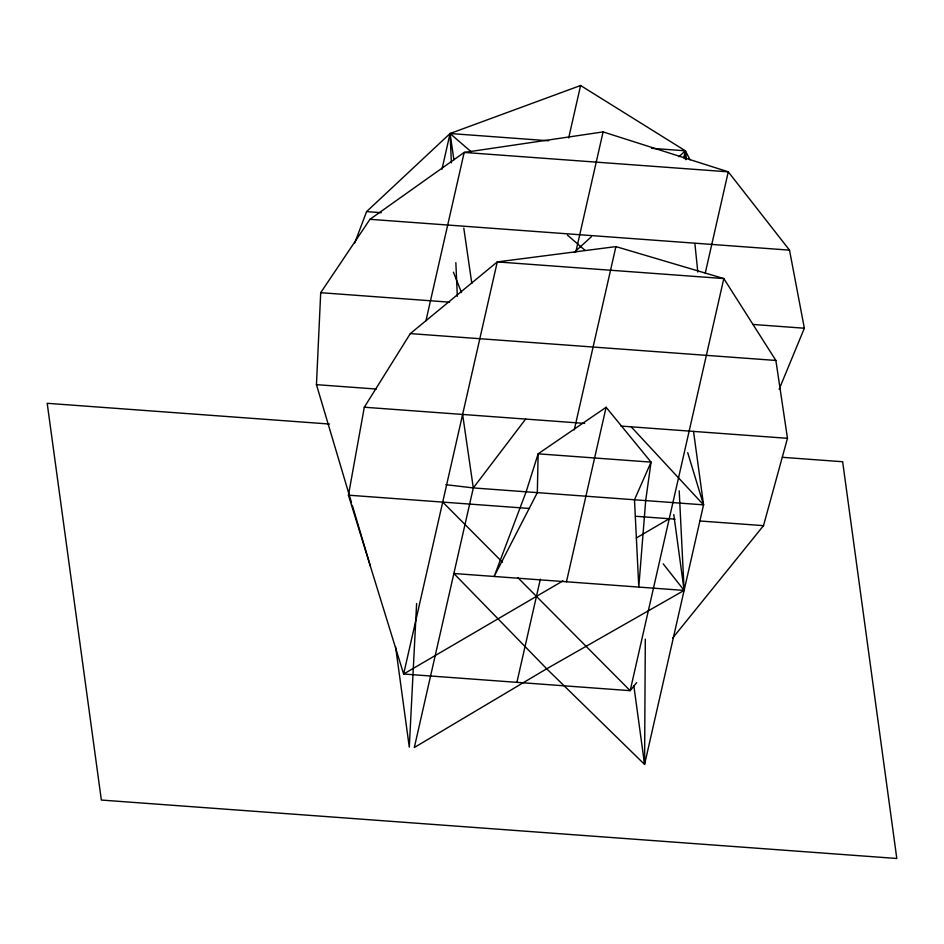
<?xml version="1.0" encoding="UTF-8"?>
<svg xmlns="http://www.w3.org/2000/svg" width="944" height="944" viewBox="0 0 944 944"><rect width="100%" height="100%" fill="white"/><g stroke="black" fill="none" stroke-linecap="round" stroke-linejoin="round"><path stroke-width="1.42" d="M645.307 639.135L644.575 764.428L546.706 668.777L453.863 573.504L684.117 590.413L679.208 490.856M351.51 502.586L316.452 384.656L320.7 292.699L369.965 219.315L464.188 152.432L603.098 131.912L728.272 171.832L789.514 250.136L804.359 328.229L779.142 389.282M416.611 603.558L409.295 747.141L395.595 646.793M636.657 682.642L630.179 690.666L403.643 674.028L348.442 495.175L364.313 407.23L410.321 333.598L497.276 261.913L615.913 246.608L723.812 278.563L775.874 360.455L787.473 438.311L763.507 525.655L672.765 637.955M441.969 169.236L450.076 133.517L580.595 85.515L685.368 150.804L690.088 159.819M425.956 320.724L464.188 152.432L728.272 171.832L705.251 273.146M462.619 414.451L473.31 487.93L414.333 747.506L546.706 668.777L684.117 590.413L673.78 514.539M568.689 137.918L580.595 85.515M575.805 252.048L603.098 131.912M516.911 682.347L540.346 579.191M574.259 429.945L615.913 246.608M566.471 581.775L606.119 407.289L651.053 462.123L645.696 500.591L638.793 587.085L634.486 499.777L651.053 462.123L538.139 453.828L526.127 491.812L494.149 576.465L537.337 492.638L538.139 453.828L606.119 407.289M683.739 157.943L685.368 150.804L651.537 148.326M693.533 431.408L703.551 504.851L644.575 764.428L633.861 685.899M354.755 242.938L366.579 211.621L450.076 133.517L548.606 140.762M445.887 484.685L473.31 487.93L525.631 419.077M574.141 252.485L591.44 236.673M678.889 156.728L685.368 150.804L686.264 159.571M563.002 580.855L403.643 674.028L497.276 261.913L723.812 278.563L630.179 690.666L517.902 577.728M636.362 537.962L669.237 518.74M789.514 250.136L369.965 219.315M366.579 211.621L381.282 212.707M320.7 292.699L449.592 302.174M753.123 324.465L804.359 328.229M410.321 333.598L775.874 360.455M316.452 384.656L376.302 389.046M364.313 407.23L584.619 423.408M620.999 426.074L787.473 438.311M329.503 424.045L47.2 403.3L101.35 800.052L896.8 858.485L842.65 461.734L782.364 457.309M473.31 487.93L703.551 504.851L687.716 452.683M348.442 495.175L529.501 508.474M635.406 516.25L675.043 519.165M699.693 520.97L763.507 525.655M451.385 162.875L450.076 133.517L471.103 151.724M567.368 235.044L585.103 250.384M442.712 502.09L502.456 562.187M631.182 426.83L703.551 504.851M663.172 563.828L684.117 590.413M453.391 272.132L461.486 292.51M352.336 505.394L370.284 565.763M450.076 133.517L453.875 159.713M463.799 228.106L471.811 283.412M694.961 244.307L697.817 272.073M455.846 262.68L457.344 296.333M685.368 150.804L685.486 159.595"/></g></svg>
